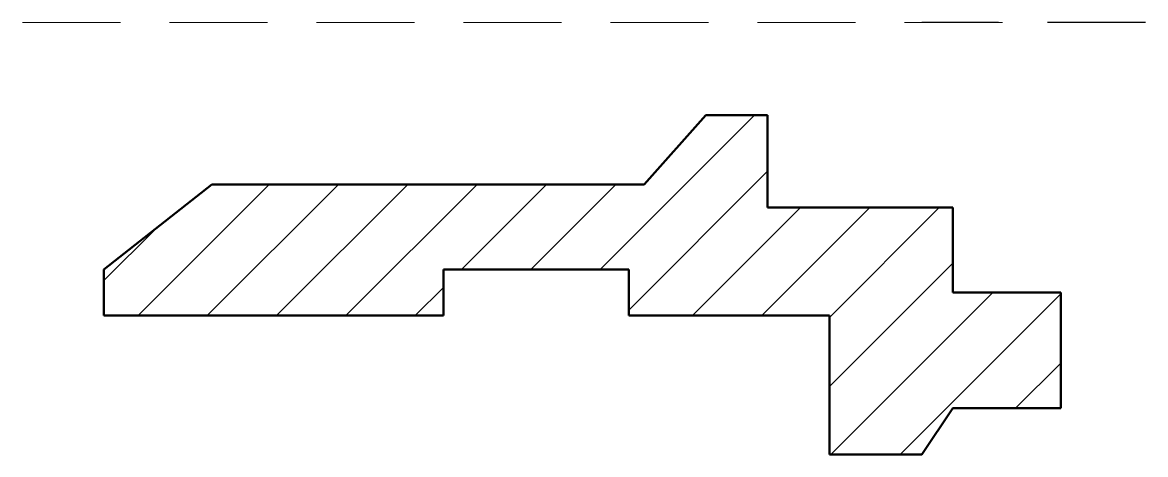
# Model space of a CAD drawing. Header units: millimetres. Extents: x 1307 to 2317, y 1582 to 2235.
# Drawn here: x 1822.8 to 1895.6, y 1618.5 to 1646.5 of the extents above; entities that cross this region are included whole.
import ezdxf

# ---------------------------------------------------------------- set-up
doc = ezdxf.new("R2010")
doc.units = ezdxf.units.MM
doc.linetypes.add('штриховая2', pattern=[9.525, 6.35, -3.175])
doc.linetypes.add('штрихпунктирная2', pattern=[12.7, 6.35, -3.175, 0, -3.175])

msp = doc.modelspace()

# ---------------------------------------------------------------- hatches: boundary and pattern name
at = {"linetype": 'штрихпунктирная2'}
h = msp.add_hatch(dxfattribs=at)
h.set_pattern_fill('ANSI31', color=256)
h.set_pattern_definition([(45, (20.6473, -487.4842), (-2.245064, 2.245064), [])])
h.paths.add_polyline_path([(1835.099, 1636.005), (1828.099, 1630.505), (1828.099, 1627.505), (1850.099, 1627.505), (1850.099, 1630.505), (1862.099, 1630.505), (1862.099, 1627.505), (1875.099, 1627.505), (1875.099, 1618.505), (1881.099, 1618.505), (1883.099, 1621.505), (1890.099, 1621.505), (1890.099, 1629.005), (1883.099, 1629.005), (1883.099, 1634.505), (1871.099, 1634.505), (1871.099, 1640.505), (1867.099, 1640.505), (1863.099, 1636.005)])

# ---------------------------------------------------------------- linework, layer by layer
at = {"linetype": 'штриховая2', "lineweight": 15}
msp.add_line((1822.822, 1646.505), (1895.585, 1646.505), dxfattribs=at)
at = {"linetype": 'штриховая2'}
msp.add_line((1895.585, 1646.505), (1881.099, 1646.505), dxfattribs=at)
at = {"lineweight": 50}
for p, q in [((1867.099, 1640.505), (1863.099, 1636.005)), ((1867.099, 1640.505), (1871.099, 1640.505)), ((1871.099, 1640.505), (1871.099, 1634.505)), ((1828.099, 1630.505), (1835.099, 1636.005)), ((1835.099, 1636.005), (1863.099, 1636.005)), ((1871.099, 1634.505), (1883.099, 1634.505)), ((1883.099, 1634.505), (1883.099, 1629.005)), ((1828.099, 1627.505), (1828.099, 1630.505)), ((1850.099, 1627.505), (1850.099, 1630.505)), ((1850.099, 1630.505), (1862.099, 1630.505)), ((1862.099, 1630.505), (1862.099, 1627.505)), ((1890.099, 1629.005), (1883.099, 1629.005)), ((1890.099, 1621.505), (1890.099, 1629.005)), ((1828.099, 1627.505), (1850.099, 1627.505)), ((1862.099, 1627.505), (1875.099, 1627.505)), ((1875.099, 1627.505), (1875.099, 1618.505)), ((1881.099, 1618.505), (1883.099, 1621.505)), ((1883.099, 1621.505), (1890.099, 1621.505)), ((1875.099, 1618.505), (1881.099, 1618.505))]:
    msp.add_line(p, q, dxfattribs=at)

doc.saveas('drawing.dxf')
